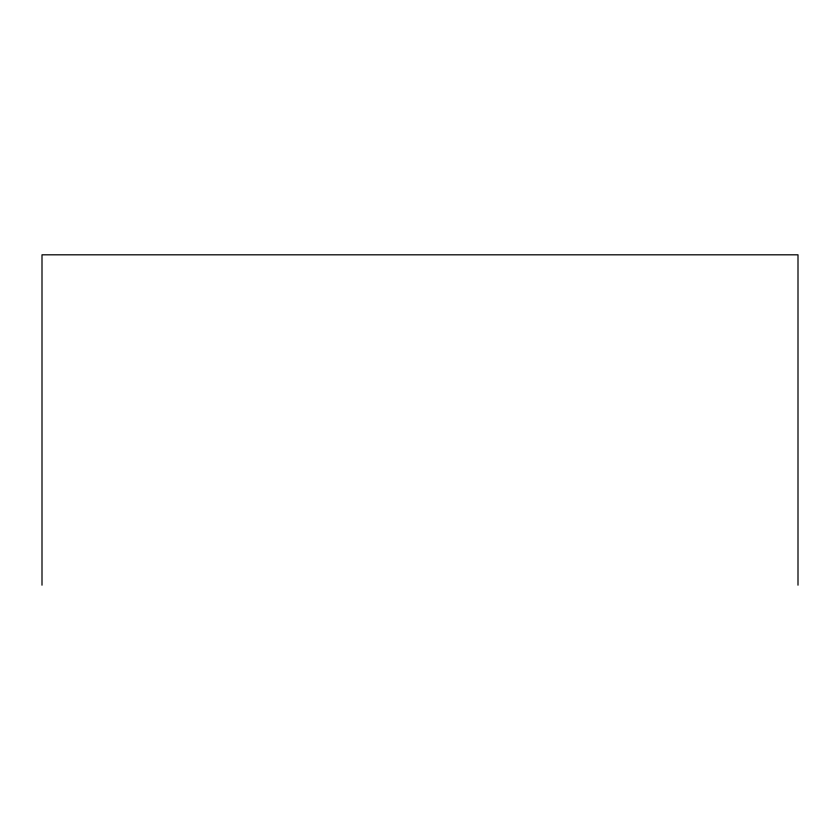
<?xml version="1.0" encoding="UTF-8"?>
<svg xmlns="http://www.w3.org/2000/svg" width="840" height="840" viewBox="0 0 840 840"><rect width="100%" height="100%" fill="white"/><g stroke="black" fill="none" stroke-linecap="round" stroke-linejoin="round"><path stroke-width="1.26" d="M798 585.186L798 254.814L42 254.814L42 585.186"/></g></svg>
